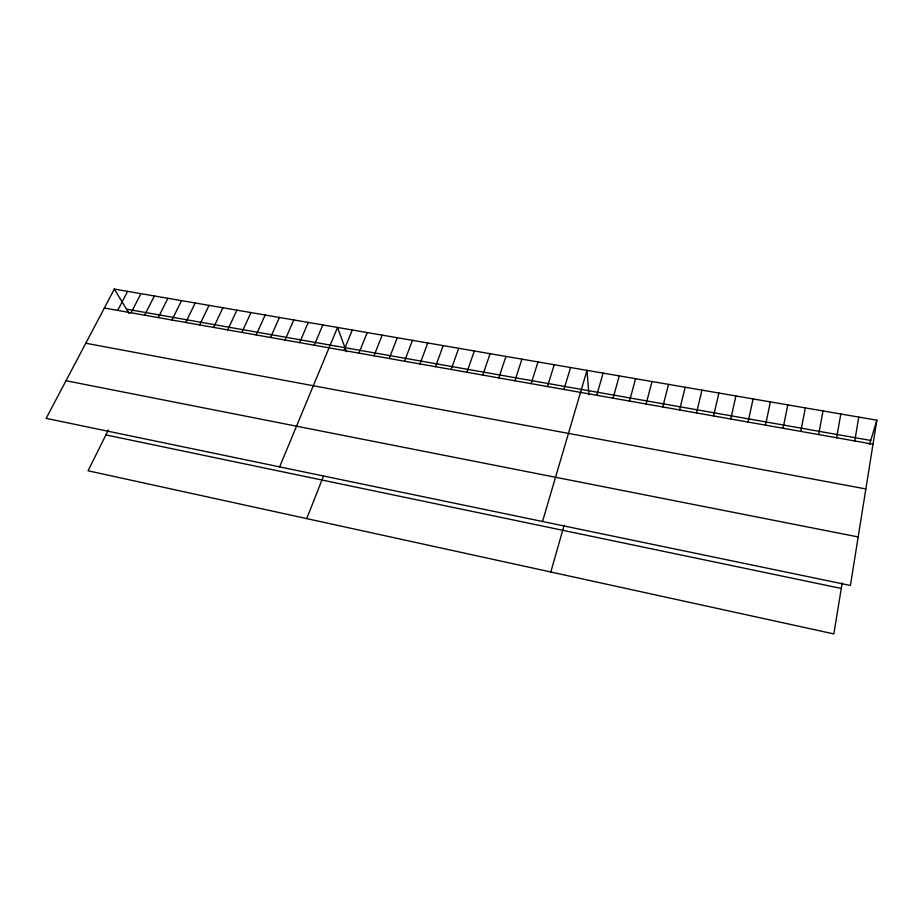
<?xml version="1.0" encoding="UTF-8"?>
<svg xmlns="http://www.w3.org/2000/svg" width="923" height="923" viewBox="0 0 923 923"><rect width="100%" height="100%" fill="white"/><g stroke="black" fill="none" stroke-linecap="round" stroke-linejoin="round"><path stroke-width="1.38" d="M876.85 420.196L850.418 585.459L46.15 418.373L114.348 289.084L876.85 420.196L869.512 444.471M842.18 582.909L833.838 633.916L88.066 470.788L108.314 430.083M854.756 440.963L858.771 417.081M836.63 437.744L840.818 414M818.655 434.56L823.004 410.931M800.806 431.399L805.329 407.897M783.096 428.26L787.78 404.874M765.513 425.157L770.37 401.886M748.068 422.065L753.087 398.909M730.751 418.996L735.931 395.955M713.56 415.95L718.89 393.036M696.507 412.927L701.988 390.129M679.57 409.927L685.201 387.233M662.76 406.951L668.54 384.372M646.077 403.997L651.996 381.534M629.509 401.067L635.578 378.707M613.068 398.148L619.275 375.903M550.8 572.006L564.138 525.199M596.743 395.252L603.088 373.123M542.505 521.495L587.016 370.354L588.909 394.721M563.941 389.448L570.564 367.527M547.466 386.529L554.238 364.723M531.117 383.633L538.017 361.931M514.896 380.761L521.922 359.162M498.789 377.911L505.942 356.416M482.798 375.073L490.078 353.682M466.923 372.257L474.33 350.982M451.151 369.465L458.696 348.294M435.506 366.696L443.167 345.617M419.977 363.95L427.753 342.975M404.551 361.216L412.454 340.333M389.229 358.505L397.259 337.726M306.724 518.622L323.5 476.13M374.034 355.805L382.168 335.13M358.932 353.14L367.181 332.557M343.944 350.475L352.298 329.996M279.623 466.876L337.518 327.457L346.483 351.732M314.27 345.225L322.854 324.931M299.594 342.629L308.27 322.427M285.022 340.045L293.802 319.935M270.543 337.483L279.427 317.466M256.167 334.934L265.155 315.008M241.895 332.407L250.975 312.574M227.716 329.892L236.899 310.151M213.628 327.4L222.916 307.751M199.645 324.919L209.025 305.363M185.754 322.462L195.226 302.986M171.955 320.016L181.519 300.633M158.248 317.593L167.905 298.291M144.646 315.181L154.383 295.96M131.124 312.782L140.954 293.652M117.694 310.405L127.605 291.356M126.497 309.147L870.735 440.444M104.345 308.04L873.008 444.194M85.781 343.241L865.855 488.959M66.006 380.726L858.182 536.955M105.914 434.918L841.268 588.447M114.348 289.084L129.197 313.601"/></g></svg>
